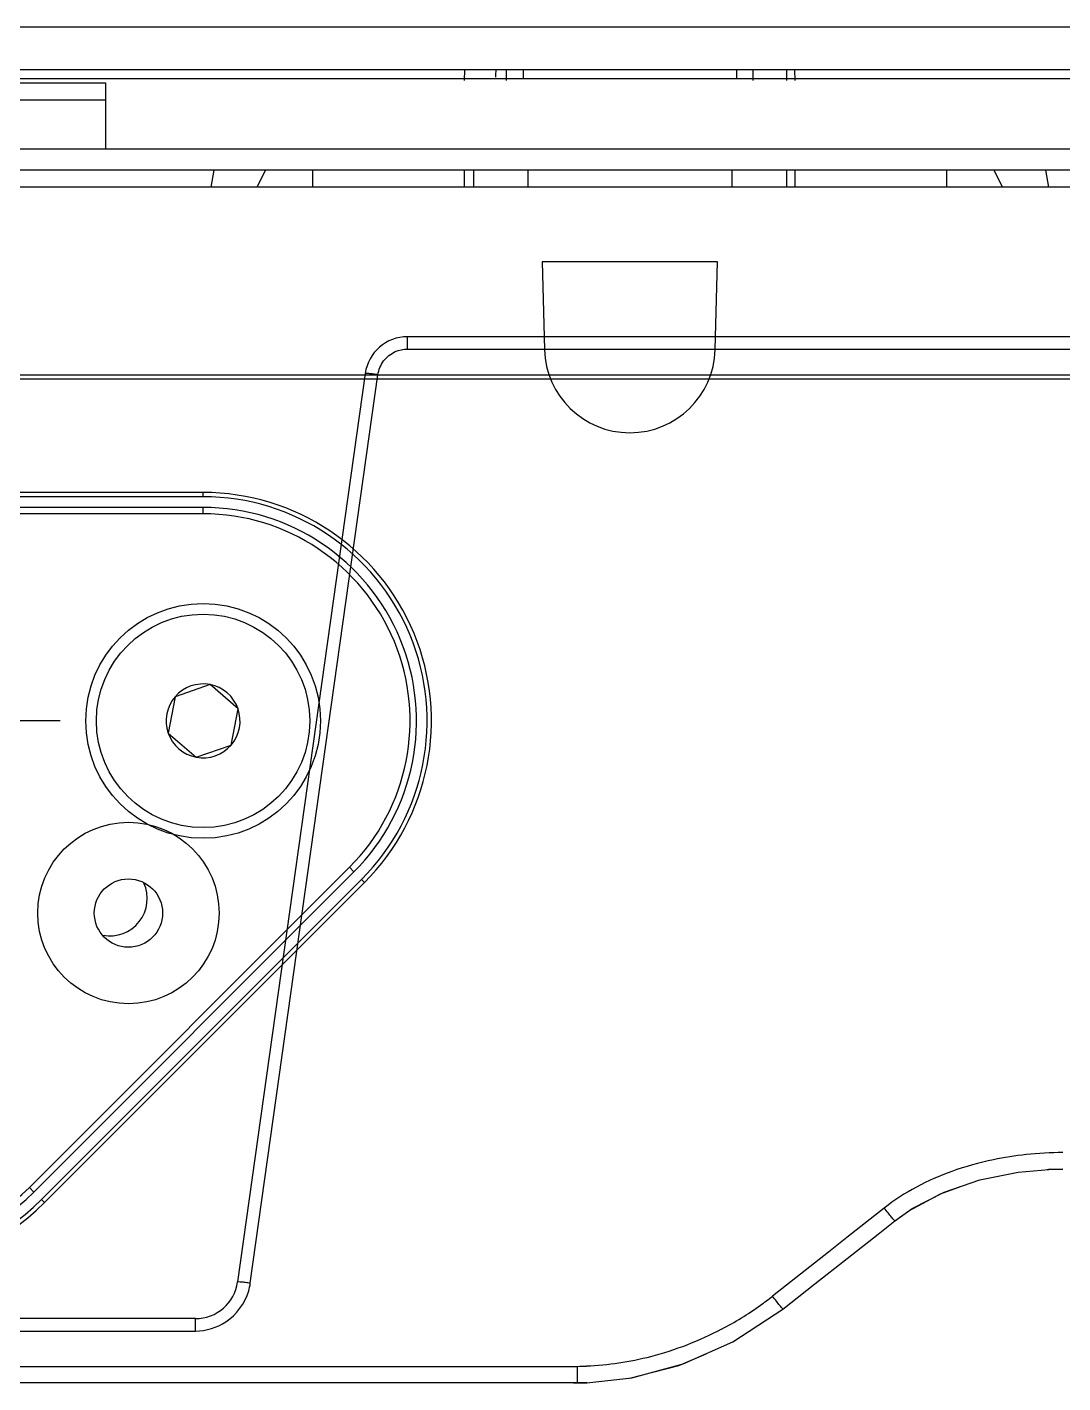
# Model space of a CAD drawing. Header units: millimetres. Extents: x -97344 to -49824, y -57049 to -40247.
# Drawn here: x -64692.9 to -64644.4, y -52841.4 to -52777.9 of the extents above; entities that cross this region are included whole.
import ezdxf

# ---------------------------------------------------------------- set-up
doc = ezdxf.new("R2010")
doc.units = ezdxf.units.MM
doc.header["$LTSCALE"] = 200
doc.linetypes.add('DOT_CENTER', pattern=[14, 12, -1, 0, -1])
for name, color, linetype in [('02___PRT_ALL_AXES', 7, 'Continuous'), ('06___PRT_ALL_SURFS', 7, 'Continuous'), ('1', 7, 'Continuous'), ('DIM', 3, 'Continuous'), ('LAY0001', 7, 'Continuous'), ('LAY0011', 7, 'Continuous')]:
    doc.layers.add(name, color=color, linetype=linetype)

# ---------------------------------------------------------------- blocks, each defined once
blk = doc.blocks.new('23-D1025-B_LOCK_PIN_PLATE_Absen-PL__339', base_point=(483.75, -23.18))
at = {"color": 7, "linetype": 'Continuous'}
for p, q in [((523.75, 11.82), (493.75, 11.82)), ((523.75, 11.52), (493.75, 11.52)), ((486.891, -5.039), (501.891, -20.039)), ((515.609, -20.039), (530.609, -5.039)), ((486.679, -5.251), (501.679, -20.251)), ((515.821, -20.251), (530.821, -5.251))]:
    blk.add_line(p, q, dxfattribs=at)
at = {"color": 140, "linetype": 'Continuous'}
for p, q in [((493.75, 11.52), (493.75, 11.82)), ((523.75, 11.52), (523.75, 11.82)), ((486.891, -5.039), (486.679, -5.251)), ((530.609, -5.039), (530.821, -5.251)), ((501.891, -20.039), (501.679, -20.251)), ((515.609, -20.039), (515.821, -20.251))]:
    blk.add_line(p, q, dxfattribs=at)
for radius in [6.3, 5.903, 4.161, 3.18]:
    blk.add_circle((508.75, 1.82), radius, dxfattribs=at)
at = {"color": 7, "linetype": 'Continuous'}
for centre, radius in [((508.75, 1.82), 6), ((493.75, 1.82), 5.5), ((523.75, 1.82), 5.5), ((508.75, -13.18), 5.5)]:
    blk.add_circle(centre, radius, dxfattribs=at)
for centre, radius, start, end in [((493.75, 1.82), 10, 90, 225), ((493.75, 1.82), 9.7, 90, 225), ((523.75, 1.82), 10, 315, 90), ((523.75, 1.82), 9.7, 315, 90), ((508.75, -13.18), 10, 225, 315), ((508.75, -13.18), 9.7, 225, 315)]:
    blk.add_arc(centre, radius, start, end, dxfattribs=at)
at = {"layer": '1', "color": 1, "linetype": 'DOT_CENTER'}
for p, q in [((508.75, 10.12), (508.75, -6.48)), ((517.05, 1.82), (500.45, 1.82))]:
    blk.add_line(p, q, dxfattribs=at)
blk = doc.blocks.new('COUNTERSUNK-HEAD-HEXAGON-SOCKET-BOLTS_DIN-7991_M5x12_A2-70_STAINLESS-STEEL_2__345', base_point=(518.75, -3.18))
at = {"color": 7, "linetype": 'Continuous'}
for p, q in [((524.074, 3.521), (522.439, 2.951)), ((525.386, 2.39), (524.074, 3.521)), ((522.439, 2.951), (522.114, 1.25)), ((525.061, 0.688), (525.386, 2.39)), ((522.114, 1.25), (523.426, 0.118)), ((523.426, 0.118), (525.061, 0.688))]:
    blk.add_line(p, q, dxfattribs=at)
blk.add_circle((523.75, 1.82), 5, dxfattribs=at)
for start, end in [(79.20982, 139.20982), (19.20982, 79.20982), (139.20982, 199.20982), (319.20982, 19.20982), (199.20982, 259.20982), (259.20982, 319.20982)]:
    blk.add_arc((523.75, 1.82), 1.732, start, end, dxfattribs=at)
blk = doc.blocks.new('PH_23_COMPONENTS_BASESTAND-0_5m_Absen-PL__347', base_point=(431.261, -23.18))
for name, p in [('23-D1025-B_LOCK_PIN_PLATE_Absen-PL__339', (483.75, -23.18)), ('COUNTERSUNK-HEAD-HEXAGON-SOCKET-BOLTS_DIN-7991_M5x12_A2-70_STAINLESS-STEEL_2__345', (518.75, -3.18))]:
    blk.add_blockref(name, p)
blk = doc.blocks.new('23-D1020-B_EXTRUSION-MAIN-BODY_BASESTAND-0_5m_Absen-PL__363', base_point=(418.75, -61.98))
at = {"color": 7, "linetype": 'Continuous'}
for p, q in [((892.007, 18.02), (441.246, 18.02)), ((892.007, 17.82), (441.246, 17.82)), ((523.75, 12.52), (493.75, 12.52)), ((523.75, 12.32), (493.75, 12.32)), ((531.175, -5.605), (516.175, -20.605)), ((531.316, -5.746), (516.316, -20.746))]:
    blk.add_line(p, q, dxfattribs=at)
at = {"color": 140, "linetype": 'Continuous'}
for p, q in [((523.75, 12.32), (523.75, 12.52)), ((531.316, -5.746), (531.175, -5.605)), ((516.175, -20.605), (516.316, -20.746))]:
    blk.add_line(p, q, dxfattribs=at)
at = {"color": 7, "linetype": 'Continuous'}
for centre, radius, start, end in [((523.75, 1.82), 10.7, 315, 90), ((523.75, 1.82), 10.5, 315, 90), ((508.75, -13.18), 10.7, 225, 315), ((508.75, -13.18), 10.5, 225, 315)]:
    blk.add_arc(centre, radius, start, end, dxfattribs=at)
blk = doc.blocks.new('Top1', base_point=(668.75, -75.52))
for name, p in [('23-D1020-B_EXTRUSION-MAIN-BODY_BASESTAND-0_5m_Absen-PL__363', (418.75, -61.98)), ('PH_23_COMPONENTS_BASESTAND-0_5m_Absen-PL__347', (431.261, -23.18))]:
    blk.add_blockref(name, p)
blk = doc.blocks.new('*U1521')
blk.add_blockref('Top1', (0, -50.114))
blk = doc.blocks.new('*U1522')
at = {"layer": 'DIM', "color": 0, "linetype": 'ByBlock', "lineweight": -2, "transparency": 16777216}
blk.add_blockref('*U1521', (5000, 0), dxfattribs=at)
blk = doc.blocks.new('2250')
at = {"color": 7, "linetype": 'Continuous'}
for p, q in [((-45337.856, -64404.84), (-45577.425, -64404.84)), ((-45337.856, -64406.84), (-45577.211, -64406.84)), ((-45577.168, -64407.24), (-45337.931, -64407.24)), ((-45571.361, -64407.443), (-45487.361, -64407.443)), ((-45487.361, -64407.443), (-45487.361, -64410.54)), ((-45470.529, -64407.34), (-45470.515, -64406.84)), ((-45468.563, -64407.34), (-45468.563, -64406.84)), ((-45456.998, -64407.34), (-45456.998, -64406.84)), ((-45455.445, -64406.84), (-45455.445, -64407.34)), ((-45455.033, -64407.34), (-45455.047, -64406.84)), ((-45571.361, -64408.24), (-45487.361, -64408.24)), ((-45576.815, -64410.54), (-45438.201, -64410.54)), ((-45341.981, -64411.54), (-45576.708, -64411.54)), ((-45482.399, -64412.34), (-45482.26, -64411.54)), ((-45480.248, -64412.34), (-45479.86, -64411.54)), ((-45477.641, -64412.34), (-45477.641, -64411.54)), ((-45470.531, -64412.34), (-45470.531, -64411.54)), ((-45470.116, -64411.54), (-45470.116, -64412.34)), ((-45467.567, -64411.54), (-45467.567, -64412.34)), ((-45457.994, -64411.54), (-45457.994, -64412.34)), ((-45455.445, -64411.54), (-45455.445, -64412.34)), ((-45455.031, -64412.34), (-45455.031, -64411.54)), ((-45445.314, -64412.34), (-45445.702, -64411.54)), ((-45443.302, -64411.54), (-45443.162, -64412.34)), ((-45099.048, -64412.34), (-45576.514, -64412.34)), ((-45473.202, -64419.919), (-45473.202, -64419.34)), ((-45202.36, -64419.34), (-45473.202, -64419.34)), ((-45473.202, -64419.919), (-45396.019, -64419.919)), ((-45475.182, -64421.061), (-45481.163, -64463.618)), ((-45480.569, -64463.681), (-45474.588, -64421.124)), ((-45443.227, -64458.35), (-45442.485, -64458.332)), ((-45443.14, -64458.347), (-45443.164, -64458.348)), ((-45442.485, -64458.332), (-45443.14, -64458.347)), ((-45449.707, -64460.291), (-45448.221, -64459.491)), ((-45448.221, -64459.491), (-45447.186, -64459.118)), ((-45450.857, -64460.157), (-45451.73, -64460.846)), ((-45450.857, -64460.157), (-45451.73, -64460.846)), ((-45450.38, -64460.772), (-45449.707, -64460.291)), ((-45451.73, -64460.846), (-45452.604, -64461.535)), ((-45451.73, -64460.846), (-45452.604, -64461.535)), ((-45452.604, -64461.535), (-45453.477, -64462.224)), ((-45453.477, -64462.224), (-45456.099, -64464.292)), ((-45483.144, -64465.34), (-45512.418, -64465.34)), ((-45483.144, -64465.919), (-45483.144, -64465.34)), ((-45512.418, -64465.919), (-45483.144, -64465.919)), ((-45460.49, -64467.536), (-45459.209, -64466.988)), ((-45511.088, -64467.574), (-45465.239, -64467.574)), ((-45465.239, -64468.346), (-45465.239, -64467.574)), ((-45462.804, -64468.123), (-45460.49, -64467.536)), ((-45465.426, -64468.35), (-45511.651, -64468.35)), ((-45465.239, -64468.346), (-45511.088, -64468.346)), ((-45465.426, -64468.35), (-45464.798, -64468.339)), ((-45465.425, -64468.35), (-45465.424, -64468.35)), ((-45465.424, -64468.35), (-45465.239, -64468.346)), ((-45464.798, -64468.339), (-45465.239, -64468.346)), ((-45464.792, -64468.339), (-45464.798, -64468.339))]:
    blk.add_line(p, q, dxfattribs=at)
for points in [[(-45450.362, -64460.758), (-45449.542, -64460.183), (-45448.051, -64459.414), (-45446.384, -64458.844), (-45444.576, -64458.478), (-45443.14, -64458.347)], [(-45455.604, -64464.892), (-45454.108, -64463.712), (-45452.593, -64462.518), (-45451.147, -64461.377), (-45450.362, -64460.758)], [(-45464.792, -64468.339), (-45462.69, -64468.11), (-45460.283, -64467.464), (-45457.957, -64466.432), (-45455.604, -64464.892)]]:
    blk.add_lwpolyline(points, dxfattribs=at)
for radius in [4.25, 1.6]:
    blk.add_circle((-45486.281, -64446.34), radius, dxfattribs=at)
for centre, radius, start, end in [((-45473.202, -64421.34), 2, 90, 172), ((-45442.481, -64473.59), 16.029, 90.0159, 96.18813), ((-45442.504, -64473.445), 15.883, 96.15976, 101.76355), ((-45483.144, -64463.34), 2, 270, 352), ((-45483.148, -64463.317), 2.605, 343.83737, 351.97529), ((-45465.309, -64452.608), 14.877, 305.53953, 308.24772), ((-45465.751, -64451.975), 15.649, 297.64888, 305.51029), ((-45465.24, -64454.886), 12.688, 270.00407, 271.92617)]:
    blk.add_arc(centre, radius, start, end, dxfattribs=at)
blk.add_ellipse((-45462.781, -64407.34), major_axis=(6.3, 0), ratio=1, start_param=3.062144, end_param=3.115796, dxfattribs=at)
for points, knots in [([(-45474.588, -64421.124), (-45474.556, -64420.893), (-45474.37, -64420.44), (-45473.986, -64420.136), (-45473.773, -64420.041)], [0, 0, 0, 0, 0.500096, 1, 1, 1, 1]), ([(-45474.588, -64421.124), (-45474.663, -64421.113), (-45474.799, -64421.098), (-45474.996, -64421.064), (-45475.091, -64421.077), (-45475.18, -64421.046), (-45475.182, -64421.061)], [0, 0, 0, 0, 0.381978, 0.706507, 0.922778, 1, 1, 1, 1]), ([(-45450.362, -64460.757), (-45450.365, -64460.761), (-45450.383, -64460.732), (-45450.408, -64460.714), (-45450.456, -64460.653), (-45450.545, -64460.549), (-45450.682, -64460.378), (-45450.796, -64460.235), (-45450.857, -64460.157)], [0, 0, 0, 0, 0.01862, 0.075287, 0.167248, 0.291138, 0.617689, 1, 1, 1, 1]), ([(-45480.569, -64463.681), (-45480.644, -64463.67), (-45480.78, -64463.655), (-45480.977, -64463.62), (-45481.071, -64463.634), (-45481.161, -64463.603), (-45481.163, -64463.618)], [0, 0, 0, 0, 0.381978, 0.706507, 0.922778, 1, 1, 1, 1]), ([(-45455.604, -64464.891), (-45455.607, -64464.895), (-45455.625, -64464.867), (-45455.65, -64464.849), (-45455.698, -64464.787), (-45455.787, -64464.683), (-45455.924, -64464.512), (-45456.038, -64464.37), (-45456.099, -64464.292)], [0, 0, 0, 0, 0.018625, 0.075298, 0.167253, 0.291146, 0.61772, 1, 1, 1, 1])]:
    blk.add_open_spline(points, degree=3, knots=knots, dxfattribs=at)
for points in [[(-45473.773, -64420.041), (-45473.595, -64419.961), (-45473.396, -64419.919), (-45473.202, -64419.919)], [(-45445.742, -64457.896), (-45446.404, -64458.034), (-45447.058, -64458.216), (-45447.693, -64458.444)], [(-45447.693, -64458.444), (-45448.822, -64458.85), (-45449.916, -64459.415), (-45450.857, -64460.157)], [(-45481.709, -64465.487), (-45481.211, -64465.157), (-45480.813, -64464.616), (-45480.646, -64464.042)], [(-45483.144, -64465.919), (-45482.644, -64465.919), (-45482.126, -64465.763), (-45481.709, -64465.487)], [(-45458.489, -64465.837), (-45459.539, -64466.388), (-45460.658, -64466.825), (-45461.806, -64467.123)], [(-45461.806, -64467.123), (-45462.786, -64467.378), (-45463.8, -64467.533), (-45464.813, -64467.567)]]:
    blk.add_open_spline(points, degree=3, dxfattribs=at)
at = {"layer": '02___PRT_ALL_AXES', "color": 7, "linetype": 'Continuous'}
for p, q in [((-45467.781, -64406.84), (-45467.781, -64407.24)), ((-45457.781, -64406.84), (-45457.781, -64407.24))]:
    blk.add_line(p, q, dxfattribs=at)
blk.add_arc((-45487.149, -64445.66), 1.75, 259.28926, 24.32461, dxfattribs=at)
at = {"layer": '06___PRT_ALL_SURFS', "color": 7, "linetype": 'Continuous'}
blk.add_line((-45447.921, -64412.34), (-45447.921, -64411.54), dxfattribs=at)
at = {"layer": 'LAY0001', "color": 7, "linetype": 'Continuous'}
for p, q in [((-45466.887, -64415.84), (-45466.779, -64419.944)), ((-45458.675, -64415.84), (-45466.887, -64415.84)), ((-45458.782, -64419.944), (-45458.675, -64415.84))]:
    blk.add_line(p, q, dxfattribs=at)
blk.add_arc((-45462.781, -64419.84), 4, 181.5, 358.5, dxfattribs=at)
at = {"layer": 'LAY0011', "color": 7, "linetype": 'Continuous'}
blk.add_line((-45098.35, -64406.84), (-45577.211, -64406.84), dxfattribs=at)
blk = doc.blocks.new('*U1514')
at = {"layer": 'DIM', "color": 3}
blk.add_blockref('2250', (45347.11, 64440.647), dxfattribs=at)
blk = doc.blocks.new('*U1516')
at = {"layer": 'DIM', "color": 0, "linetype": 'ByBlock', "lineweight": -2, "transparency": 16777216}
blk.add_blockref('*U1514', (5000, 0), dxfattribs=at)

msp = doc.modelspace()

# ---------------------------------------------------------------- block references
at = {"layer": 'DIM', "color": 3}
for name, p in [('*U1522', (-69539.665, -52837.614)), ('*U1516', (-69548.994, -52813.697))]:
    msp.add_blockref(name, p, dxfattribs=at)

doc.saveas('drawing.dxf')
